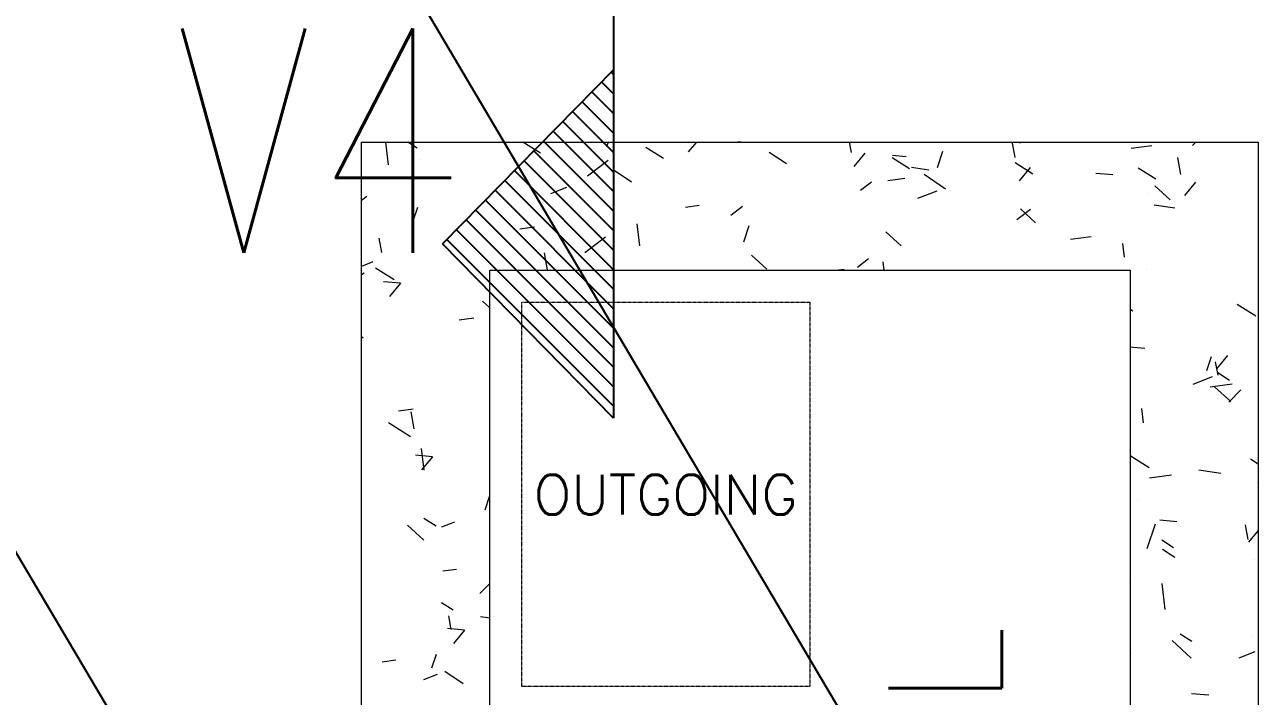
# Model space of a CAD drawing. Header units: inches. Extents: x 6 to 183294, y -48183 to 78918.
# Drawn here: x 113396 to 115322, y -14153 to -13105 of the extents above; entities that cross this region are included whole.
import ezdxf
from ezdxf.enums import TextEntityAlignment as Align

# ---------------------------------------------------------------- set-up
doc = ezdxf.new("R2010")
doc.units = ezdxf.units.IN
doc.header["$MEASUREMENT"] = 0
doc.linetypes.add('HIDDEN', pattern=[0.375, 0.25, -0.125])
doc.layers.add('S-SECTION MARK', color=1, linetype='Continuous')
doc.layers.add('Substation', color=7, linetype='Continuous', lineweight=0)
doc.styles.add('ROMANS', font='simplex.shx', dxfattribs={"width": 0.7})

# ---------------------------------------------------------------- blocks, each defined once
blk = doc.blocks.new('JHJ')
at = {"color": 8}
for p, q in [((81714.4, 30570.3, -391289.2), (79939.8, 33570.3, -391289.2)), ((82855.4, 30570.3, -391289.2), (81080.8, 33570.3, -391289.2))]:
    blk.add_line(p, q, dxfattribs=at)

msp = doc.modelspace()

# ---------------------------------------------------------------- hatches: boundary and pattern name
at = {"layer": 'S-SECTION MARK', "ltscale": 5}
h = msp.add_hatch(dxfattribs=at)
h.set_pattern_fill('ANSI31', color=256, scale=172.406964, angle=270.008735, style=0)
h.set_pattern_definition([(315.008735, (110503.303, 70954.484), (15.2364434, 15.2410896), [])])
h.paths.add_polyline_path([(114047.863, -13447.089), (114314.993, -13718.955), (114314.993, -13175.224)])

# ---------------------------------------------------------------- linework, layer by layer
at = {"layer": 'S-SECTION MARK'}
for p, q in [((114314.993, -12906.097, -201512.329), (114314.993, -13718.955, -201512.329)), ((114314.993, -13175.224, -201512.329), (114047.863, -13447.089, -201512.329)), ((114314.993, -13718.955, -201512.329), (114047.863, -13447.089, -201512.329))]:
    msp.add_line(p, q, dxfattribs=at)
at = {"layer": 'Substation', "color": 8, "lineweight": 0}
for p, q in [((113921.601, -13288.01, -7.519), (115321.601, -13288.01, -7.519)), ((113921.601, -16788.01, -7.519), (113921.601, -13288.01, -7.519)), ((113959.157, -13288.01, -96710.223), (113963.318, -13323.78, -96710.223)), ((114008.521, -13297.478, -96710.223), (113993.659, -13288.01, -96710.223)), ((113993.659, -13288.01, -96710.223), (113993.659, -13288.01, -96710.223)), ((113993.659, -13288.01, -96710.223), (113993.659, -13288.01, -96710.223)), ((113993.659, -13288.01, -96710.223), (113993.659, -13288.01, -96710.223)), ((113993.659, -13288.01, -96710.223), (113993.659, -13288.01, -96710.223)), ((113993.659, -13288.01, -96710.223), (113993.659, -13288.01, -96710.223)), ((113993.659, -13288.01, -96710.223), (113993.659, -13288.01, -96710.223)), ((113993.659, -13288.01, -96710.223), (113993.659, -13288.01, -96710.223)), ((113993.659, -13288.01, -96710.223), (113993.659, -13288.01, -96710.223)), ((113993.659, -13288.01, -96710.223), (113993.659, -13288.01, -96710.223)), ((114088.345, -13288.01, -96710.223), (114088.345, -13288.01, -96710.223)), ((114088.345, -13288.01, -96710.223), (114088.345, -13288.01, -96710.223)), ((114088.345, -13288.01, -96710.223), (114088.345, -13288.01, -96710.223)), ((114088.345, -13288.01, -96710.223), (114088.345, -13288.01, -96710.223)), ((114088.345, -13288.01, -96710.223), (114088.345, -13288.01, -96710.223)), ((114088.345, -13288.01, -96710.223), (114088.345, -13288.01, -96710.223)), ((114088.345, -13288.01, -96710.223), (114088.345, -13288.01, -96710.223)), ((114088.345, -13288.01, -96710.223), (114088.345, -13288.01, -96710.223)), ((114088.345, -13288.01, -96710.223), (114088.345, -13288.01, -96710.223)), ((114088.345, -13288.01, -96710.223), (114088.345, -13288.01, -96710.223)), ((114088.345, -13288.01, -96710.223), (114088.345, -13288.01, -96710.223)), ((114088.345, -13288.01, -96710.223), (114088.345, -13288.01, -96710.223)), ((114173.09, -13288.01, -96710.223), (114173.09, -13288.01, -96710.223)), ((114173.09, -13288.01, -96710.223), (114173.09, -13288.01, -96710.223)), ((114173.09, -13288.01, -96710.223), (114173.09, -13288.01, -96710.223)), ((114173.09, -13288.01, -96710.223), (114173.09, -13288.01, -96710.223)), ((114173.09, -13288.01, -96710.223), (114173.09, -13288.01, -96710.223)), ((114173.09, -13288.01, -96710.223), (114173.09, -13288.01, -96710.223)), ((114173.09, -13288.01, -96710.223), (114173.09, -13288.01, -96710.223)), ((114173.09, -13288.01, -96710.223), (114173.09, -13288.01, -96710.223)), ((114173.09, -13288.01, -96710.223), (114173.09, -13288.01, -96710.223)), ((114200.697, -13305.598, -96710.223), (114173.371, -13288.189, -96710.223)), ((114306.619, -13288.01, -96710.223), (114304.06, -13295.639, -96710.223)), ((114337.62, -13288.01, -96710.223), (114337.62, -13288.01, -96710.223)), ((114337.62, -13288.01, -96710.223), (114337.62, -13288.01, -96710.223)), ((114337.62, -13288.01, -96710.223), (114337.62, -13288.01, -96710.223)), ((114337.62, -13288.01, -96710.223), (114337.62, -13288.01, -96710.223)), ((114337.62, -13288.01, -96710.223), (114337.62, -13288.01, -96710.223)), ((114337.62, -13288.01, -96710.223), (114337.62, -13288.01, -96710.223)), ((114337.62, -13288.01, -96710.223), (114337.62, -13288.01, -96710.223)), ((114337.62, -13288.01, -96710.223), (114337.62, -13288.01, -96710.223)), ((114337.62, -13288.01, -96710.223), (114337.62, -13288.01, -96710.223)), ((114337.62, -13288.01, -96710.223), (114337.62, -13288.01, -96710.223)), ((114337.62, -13288.01, -96710.223), (114337.62, -13288.01, -96710.223)), ((114337.62, -13288.01, -96710.223), (114337.62, -13288.01, -96710.223)), ((114352.521, -13288.01, -96710.223), (114352.521, -13288.01, -96710.223)), ((114352.521, -13288.01, -96710.223), (114352.521, -13288.01, -96710.223)), ((114352.521, -13288.01, -96710.223), (114352.521, -13288.01, -96710.223)), ((114352.521, -13288.01, -96710.223), (114352.521, -13288.01, -96710.223)), ((114352.521, -13288.01, -96710.223), (114352.521, -13288.01, -96710.223)), ((114352.521, -13288.01, -96710.223), (114352.521, -13288.01, -96710.223)), ((114352.521, -13288.01, -96710.223), (114352.521, -13288.01, -96710.223)), ((114352.521, -13288.01, -96710.223), (114352.521, -13288.01, -96710.223)), ((114352.521, -13288.01, -96710.223), (114352.521, -13288.01, -96710.223)), ((114444.692, -13288.01, -96710.223), (114431.684, -13303.513, -96710.223)), ((114513.593, -13288.477, -96710.223), (114508.255, -13288.01, -96710.223)), ((114531.951, -13288.01, -96710.223), (114531.951, -13288.01, -96710.223)), ((114531.951, -13288.01, -96710.223), (114531.951, -13288.01, -96710.223)), ((114531.951, -13288.01, -96710.223), (114531.951, -13288.01, -96710.223)), ((114531.951, -13288.01, -96710.223), (114531.951, -13288.01, -96710.223)), ((114531.951, -13288.01, -96710.223), (114531.951, -13288.01, -96710.223)), ((114531.951, -13288.01, -96710.223), (114531.951, -13288.01, -96710.223)), ((114531.951, -13288.01, -96710.223), (114531.951, -13288.01, -96710.223)), ((114531.951, -13288.01, -96710.223), (114531.951, -13288.01, -96710.223)), ((114531.951, -13288.01, -96710.223), (114531.951, -13288.01, -96710.223)), ((114586.896, -13288.01, -96710.223), (114586.896, -13288.01, -96710.223)), ((114586.896, -13288.01, -96710.223), (114586.896, -13288.01, -96710.223)), ((114586.896, -13288.01, -96710.223), (114586.896, -13288.01, -96710.223)), ((114586.896, -13288.01, -96710.223), (114586.896, -13288.01, -96710.223)), ((114586.896, -13288.01, -96710.223), (114586.896, -13288.01, -96710.223)), ((114586.896, -13288.01, -96710.223), (114586.896, -13288.01, -96710.223)), ((114586.896, -13288.01, -96710.223), (114586.896, -13288.01, -96710.223)), ((114586.896, -13288.01, -96710.223), (114586.896, -13288.01, -96710.223)), ((114586.896, -13288.01, -96710.223), (114586.896, -13288.01, -96710.223)), ((114586.896, -13288.01, -96710.223), (114586.896, -13288.01, -96710.223)), ((114586.896, -13288.01, -96710.223), (114586.896, -13288.01, -96710.223)), ((114586.896, -13288.01, -96710.223), (114586.896, -13288.01, -96710.223)), ((114682.872, -13288.01, -96710.223), (114685.862, -13304.222, -96710.223)), ((114711.382, -13288.01, -96710.223), (114711.382, -13288.01, -96710.223)), ((114711.382, -13288.01, -96710.223), (114711.382, -13288.01, -96710.223)), ((114711.382, -13288.01, -96710.223), (114711.382, -13288.01, -96710.223)), ((114711.382, -13288.01, -96710.223), (114711.382, -13288.01, -96710.223)), ((114711.382, -13288.01, -96710.223), (114711.382, -13288.01, -96710.223)), ((114711.382, -13288.01, -96710.223), (114711.382, -13288.01, -96710.223)), ((114711.382, -13288.01, -96710.223), (114711.382, -13288.01, -96710.223)), ((114711.382, -13288.01, -96710.223), (114711.382, -13288.01, -96710.223)), ((114711.382, -13288.01, -96710.223), (114711.382, -13288.01, -96710.223)), ((114836.171, -13288.01, -96710.223), (114836.171, -13288.01, -96710.223)), ((114836.171, -13288.01, -96710.223), (114836.171, -13288.01, -96710.223)), ((114836.171, -13288.01, -96710.223), (114836.171, -13288.01, -96710.223)), ((114836.171, -13288.01, -96710.223), (114836.171, -13288.01, -96710.223)), ((114836.171, -13288.01, -96710.223), (114836.171, -13288.01, -96710.223)), ((114836.171, -13288.01, -96710.223), (114836.171, -13288.01, -96710.223)), ((114836.171, -13288.01, -96710.223), (114836.171, -13288.01, -96710.223)), ((114836.171, -13288.01, -96710.223), (114836.171, -13288.01, -96710.223)), ((114836.171, -13288.01, -96710.223), (114836.171, -13288.01, -96710.223)), ((114836.171, -13288.01, -96710.223), (114836.171, -13288.01, -96710.223)), ((114836.171, -13288.01, -96710.223), (114836.171, -13288.01, -96710.223)), ((114836.171, -13288.01, -96710.223), (114836.171, -13288.01, -96710.223)), ((114890.812, -13288.01, -96710.223), (114890.812, -13288.01, -96710.223)), ((114890.812, -13288.01, -96710.223), (114890.812, -13288.01, -96710.223)), ((114890.812, -13288.01, -96710.223), (114890.812, -13288.01, -96710.223)), ((114890.812, -13288.01, -96710.223), (114890.812, -13288.01, -96710.223)), ((114890.812, -13288.01, -96710.223), (114890.812, -13288.01, -96710.223)), ((114890.812, -13288.01, -96710.223), (114890.812, -13288.01, -96710.223)), ((114890.812, -13288.01, -96710.223), (114890.812, -13288.01, -96710.223)), ((114890.812, -13288.01, -96710.223), (114890.812, -13288.01, -96710.223)), ((114890.812, -13288.01, -96710.223), (114890.812, -13288.01, -96710.223)), ((114951.133, -13288.01, -96710.223), (114948.798, -13289.802, -96710.223)), ((115070.243, -13288.01, -96710.223), (115070.243, -13288.01, -96710.223)), ((115070.243, -13288.01, -96710.223), (115070.243, -13288.01, -96710.223)), ((115070.243, -13288.01, -96710.223), (115070.243, -13288.01, -96710.223)), ((115070.243, -13288.01, -96710.223), (115070.243, -13288.01, -96710.223)), ((115070.243, -13288.01, -96710.223), (115070.243, -13288.01, -96710.223)), ((115070.243, -13288.01, -96710.223), (115070.243, -13288.01, -96710.223)), ((115070.243, -13288.01, -96710.223), (115070.243, -13288.01, -96710.223)), ((115070.243, -13288.01, -96710.223), (115070.243, -13288.01, -96710.223)), ((115070.243, -13288.01, -96710.223), (115070.243, -13288.01, -96710.223)), ((115085.446, -13288.01, -96710.223), (115085.446, -13288.01, -96710.223)), ((115085.446, -13288.01, -96710.223), (115085.446, -13288.01, -96710.223)), ((115085.446, -13288.01, -96710.223), (115085.446, -13288.01, -96710.223)), ((115085.446, -13288.01, -96710.223), (115085.446, -13288.01, -96710.223)), ((115085.446, -13288.01, -96710.223), (115085.446, -13288.01, -96710.223)), ((115085.446, -13288.01, -96710.223), (115085.446, -13288.01, -96710.223)), ((115085.446, -13288.01, -96710.223), (115085.446, -13288.01, -96710.223)), ((115085.446, -13288.01, -96710.223), (115085.446, -13288.01, -96710.223)), ((115085.446, -13288.01, -96710.223), (115085.446, -13288.01, -96710.223)), ((115085.446, -13288.01, -96710.223), (115085.446, -13288.01, -96710.223)), ((115085.446, -13288.01, -96710.223), (115085.446, -13288.01, -96710.223)), ((115085.446, -13288.01, -96710.223), (115085.446, -13288.01, -96710.223)), ((115102.937, -13288.01, -96710.223), (115102.937, -13288.01, -96710.223)), ((115102.937, -13288.01, -96710.223), (115102.937, -13288.01, -96710.223)), ((115102.937, -13288.01, -96710.223), (115102.937, -13288.01, -96710.223)), ((115224.011, -13288.01, -96710.223), (115218.686, -13293.561, -96710.223)), ((115249.674, -13288.01, -96710.223), (115249.674, -13288.01, -96710.223)), ((115249.674, -13288.01, -96710.223), (115249.674, -13288.01, -96710.223)), ((115249.674, -13288.01, -96710.223), (115249.674, -13288.01, -96710.223)), ((115249.674, -13288.01, -96710.223), (115249.674, -13288.01, -96710.223)), ((115249.674, -13288.01, -96710.223), (115249.674, -13288.01, -96710.223)), ((115249.674, -13288.01, -96710.223), (115249.674, -13288.01, -96710.223)), ((115249.674, -13288.01, -96710.223), (115249.674, -13288.01, -96710.223)), ((115249.674, -13288.01, -96710.223), (115249.674, -13288.01, -96710.223)), ((115249.674, -13288.01, -96710.223), (115249.674, -13288.01, -96710.223)), ((115254.74, -13288.01, -96710.223), (115254.74, -13288.01, -96710.223)), ((115254.74, -13288.01, -96710.223), (115254.74, -13288.01, -96710.223)), ((115321.601, -13288.01, -7.519), (115321.601, -16788.01, -7.519)), ((114392.873, -13313.718, -96710.223), (114365.547, -13296.309, -96710.223)), ((114585.049, -13321.837, -96710.223), (114557.723, -13304.429, -96710.223)), ((114707.253, -13305.42, -96710.223), (114689.898, -13326.103, -96710.223)), ((114828.726, -13302.716, -96710.223), (114820.137, -13328.313, -96710.223)), ((114937.226, -13289.682, -96710.223), (114941.389, -13312.247, -96710.223)), ((115155.187, -13294.115, -96710.223), (115123.064, -13298.344, -96710.223)), ((113921.601, -13327, -96710.223), (113921.601, -13327, -96710.223)), ((113921.601, -13327, -96710.223), (113921.601, -13327, -96710.223)), ((113921.601, -13327, -96710.223), (113921.601, -13327, -96710.223)), ((113921.601, -13327, -96710.223), (113921.601, -13327, -96710.223)), ((113921.601, -13327, -96710.223), (113921.601, -13327, -96710.223)), ((114013.205, -13314.94, -96710.223), (114013.205, -13314.94, -96710.223)), ((114306.59, -13316.655, -96710.223), (114274.459, -13341.31, -96710.223)), ((114777.225, -13329.957, -96710.223), (114749.899, -13312.549, -96710.223)), ((114771.806, -13311.068, -96710.223), (114750.289, -13309.185, -96710.223)), ((114969.401, -13338.077, -96710.223), (114942.075, -13320.668, -96710.223)), ((115195.44, -13312.272, -96710.223), (115200.338, -13338.824, -96710.223)), ((114342.832, -13350.877, -96710.223), (114314.296, -13331.63, -96710.223)), ((114769.713, -13344.864, -96710.223), (114742.944, -13348.388, -96710.223)), ((114807.005, -13331.819, -96710.223), (114780.324, -13327.681, -96710.223)), ((114833.337, -13361.591, -96710.223), (114799.761, -13338.944, -96710.223)), ((114965.467, -13328.011, -96710.223), (114948.111, -13348.694, -96710.223)), ((115094.574, -13339.306, -96710.223), (115067.676, -13336.953, -96710.223)), ((115161.577, -13346.197, -96710.223), (115134.251, -13328.788, -96710.223)), ((113921.601, -13356.414, -96710.223), (113921.601, -13356.414, -96710.223)), ((113921.601, -13356.414, -96710.223), (113921.601, -13356.414, -96710.223)), ((113921.601, -13356.414, -96710.223), (113921.601, -13356.414, -96710.223)), ((113921.601, -13356.414, -96710.223), (113921.601, -13356.414, -96710.223)), ((113921.601, -13356.414, -96710.223), (113921.601, -13356.414, -96710.223)), ((113921.601, -13356.414, -96710.223), (113921.601, -13356.414, -96710.223)), ((113921.601, -13356.414, -96710.223), (113921.601, -13356.414, -96710.223)), ((113921.601, -13356.414, -96710.223), (113921.601, -13356.414, -96710.223)), ((113921.601, -13356.414, -96710.223), (113921.601, -13356.414, -96710.223)), ((113921.601, -13363.636, -96710.223), (113921.601, -13363.636, -96710.223)), ((113921.601, -13363.636, -96710.223), (113921.601, -13363.636, -96710.223)), ((113921.601, -13363.636, -96710.223), (113921.601, -13363.636, -96710.223)), ((113921.601, -13363.636, -96710.223), (113921.601, -13363.636, -96710.223)), ((113921.601, -13363.636, -96710.223), (113921.601, -13363.636, -96710.223)), ((113921.601, -13363.636, -96710.223), (113921.601, -13363.636, -96710.223)), ((113921.601, -13363.636, -96710.223), (113921.601, -13363.636, -96710.223)), ((113921.601, -13363.636, -96710.223), (113921.601, -13363.636, -96710.223)), ((113921.601, -13363.636, -96710.223), (113921.601, -13363.636, -96710.223)), ((113921.601, -13363.636, -96710.223), (113921.601, -13363.636, -96710.223)), ((113921.601, -13363.636, -96710.223), (113921.601, -13363.636, -96710.223)), ((113921.601, -13363.636, -96710.223), (113921.601, -13363.636, -96710.223)), ((114241.743, -13359.176, -96710.223), (114216.536, -13368.852, -96710.223)), ((114717.55, -13350.762, -96710.223), (114700.414, -13363.912, -96710.223)), ((114819.605, -13364.785, -96710.223), (114789.357, -13376.396, -96710.223)), ((115183.915, -13378.24, -96710.223), (115160.028, -13356.351, -96710.223)), ((115223.68, -13350.602, -96710.223), (115206.325, -13371.285, -96710.223)), ((115321.601, -13353.189, -96710.223), (115321.601, -13353.189, -96710.223)), ((115321.601, -13353.189, -96710.223), (115321.601, -13353.189, -96710.223)), ((113929.775, -13372.829, -96710.223), (113921.601, -13379.102, -96710.223)), ((113921.601, -13379.102, -96710.223), (113921.601, -13379.102, -96710.223)), ((113921.601, -13379.102, -96710.223), (113921.601, -13379.102, -96710.223)), ((113921.601, -13379.102, -96710.223), (113921.601, -13379.102, -96710.223)), ((115150.679, -13367.859, -96710.223), (115150.679, -13367.859, -96710.223)), ((114008.879, -13389.996, -96710.223), (114001.58, -13411.75, -96710.223)), ((114448.485, -13387.154, -96710.223), (114427.07, -13389.974, -96710.223)), ((114516.29, -13388.711, -96710.223), (114498.086, -13402.68, -96710.223)), ((114965.841, -13393.207, -96710.223), (114944.421, -13409.644, -96710.223)), ((114973.968, -13414.278, -96710.223), (114950.08, -13392.389, -96710.223)), ((115191.212, -13391.406, -96710.223), (115159.194, -13386.44, -96710.223)), ((114191.502, -13420.987, -96710.223), (114168.752, -13423.982, -96710.223)), ((114351.276, -13415.613, -96710.223), (114355.253, -13449.802, -96710.223)), ((114526.246, -13418.827, -96710.223), (114517.657, -13444.425, -96710.223)), ((113948.429, -13438.162, -96710.223), (113952.592, -13460.728, -96710.223)), ((114302.212, -13436.497, -96710.223), (114270.081, -13461.152, -96710.223)), ((114764.021, -13450.316, -96710.223), (114740.133, -13428.427, -96710.223)), ((115060.482, -13436.103, -96710.223), (115028.359, -13440.332, -96710.223)), ((113921.601, -13456.52, -96710.223), (113921.601, -13456.52, -96710.223)), ((113921.601, -13456.52, -96710.223), (113921.601, -13456.52, -96710.223)), ((113921.601, -13456.52, -96710.223), (113921.601, -13456.52, -96710.223)), ((113921.601, -13456.52, -96710.223), (113921.601, -13456.52, -96710.223)), ((113921.601, -13456.52, -96710.223), (113921.601, -13456.52, -96710.223)), ((113921.601, -13456.52, -96710.223), (113921.601, -13456.52, -96710.223)), ((114206.643, -13460.753, -96710.223), (114211.541, -13487.305, -96710.223)), ((115109.401, -13446.347, -96710.223), (115111.897, -13467.802, -96710.223)), ((113921.601, -13470.724, -96710.223), (113921.601, -13470.724, -96710.223)), ((113921.601, -13470.724, -96710.223), (113921.601, -13470.724, -96710.223)), ((113921.601, -13470.724, -96710.223), (113921.601, -13470.724, -96710.223)), ((113921.601, -13470.724, -96710.223), (113921.601, -13470.724, -96710.223)), ((113921.601, -13470.724, -96710.223), (113921.601, -13470.724, -96710.223)), ((113921.601, -13470.724, -96710.223), (113921.601, -13470.724, -96710.223)), ((113921.601, -13470.724, -96710.223), (113921.601, -13470.724, -96710.223)), ((113921.601, -13470.724, -96710.223), (113921.601, -13470.724, -96710.223)), ((113921.601, -13470.724, -96710.223), (113921.601, -13470.724, -96710.223)), ((113939.263, -13475.287, -96710.223), (113921.601, -13482.067, -96710.223)), ((114554.074, -13486.354, -96710.223), (114530.186, -13464.465, -96710.223)), ((114713.172, -13470.604, -96710.223), (114696.036, -13483.753, -96710.223)), ((114735.483, -13475.2, -96710.223), (114736.973, -13488.01, -96710.223)), ((115321.601, -13469.672, -96710.223), (115321.601, -13469.672, -96710.223)), ((115321.601, -13469.672, -96710.223), (115321.601, -13469.672, -96710.223)), ((113925.397, -13492.671, -96710.223), (113921.601, -13495.584, -96710.223)), ((113921.601, -13495.584, -96710.223), (113921.601, -13495.584, -96710.223)), ((113921.601, -13495.584, -96710.223), (113921.601, -13495.584, -96710.223)), ((113921.601, -13495.584, -96710.223), (113921.601, -13495.584, -96710.223)), ((113972.52, -13503.163, -96710.223), (113943.491, -13484.669, -96710.223)), ((114235.078, -13488.01, -96710.223), (114235.078, -13488.01, -96710.223)), ((114235.078, -13488.01, -96710.223), (114235.078, -13488.01, -96710.223)), ((114235.078, -13488.01, -96710.223), (114235.078, -13488.01, -96710.223)), ((114386.882, -13488.01, -96710.223), (114386.882, -13488.01, -96710.223)), ((114386.882, -13488.01, -96710.223), (114386.882, -13488.01, -96710.223)), ((114386.882, -13488.01, -96710.223), (114386.882, -13488.01, -96710.223)), ((114538.685, -13488.01, -96710.223), (114538.685, -13488.01, -96710.223)), ((114538.685, -13488.01, -96710.223), (114538.685, -13488.01, -96710.223)), ((114538.685, -13488.01, -96710.223), (114538.685, -13488.01, -96710.223)), ((114675.008, -13486.852, -96710.223), (114666.209, -13488.01, -96710.223)), ((114666.209, -13488.01, -96710.223), (114666.209, -13488.01, -96710.223)), ((114666.209, -13488.01, -96710.223), (114666.209, -13488.01, -96710.223)), ((114666.209, -13488.01, -96710.223), (114666.209, -13488.01, -96710.223)), ((114666.209, -13488.01, -96710.223), (114666.209, -13488.01, -96710.223)), ((114666.209, -13488.01, -96710.223), (114666.209, -13488.01, -96710.223)), ((114666.209, -13488.01, -96710.223), (114666.209, -13488.01, -96710.223)), ((114690.488, -13488.01, -96710.223), (114690.488, -13488.01, -96710.223)), ((114690.488, -13488.01, -96710.223), (114690.488, -13488.01, -96710.223)), ((114690.488, -13488.01, -96710.223), (114690.488, -13488.01, -96710.223)), ((114842.292, -13488.01, -96710.223), (114842.292, -13488.01, -96710.223)), ((114842.292, -13488.01, -96710.223), (114842.292, -13488.01, -96710.223)), ((114842.292, -13488.01, -96710.223), (114842.292, -13488.01, -96710.223)), ((115146.301, -13487.701, -96710.223), (115146.301, -13487.701, -96710.223)), ((113982.563, -13508.437, -96710.223), (113955.665, -13506.084, -96710.223)), ((113982.563, -13508.437, -96710.223), (113965.207, -13529.12, -96710.223)), ((114121.601, -13546.903, -96710.223), (114110.292, -13536.54, -96710.223)), ((115125.577, -13551.881, -96710.223), (115121.601, -13549.349, -96710.223)), ((115121.601, -13549.349, -96710.223), (115121.601, -13549.349, -96710.223)), ((115121.601, -13549.349, -96710.223), (115121.601, -13549.349, -96710.223)), ((115121.601, -13549.349, -96710.223), (115121.601, -13549.349, -96710.223)), ((115121.601, -13549.349, -96710.223), (115121.601, -13549.349, -96710.223)), ((115121.601, -13549.349, -96710.223), (115121.601, -13549.349, -96710.223)), ((115121.601, -13549.349, -96710.223), (115121.601, -13549.349, -96710.223)), ((115121.601, -13549.349, -96710.223), (115121.601, -13549.349, -96710.223)), ((115121.601, -13549.349, -96710.223), (115121.601, -13549.349, -96710.223)), ((115121.601, -13549.349, -96710.223), (115121.601, -13549.349, -96710.223)), ((115121.601, -13549.559, -96710.223), (115121.601, -13549.559, -96710.223)), ((115121.601, -13549.559, -96710.223), (115121.601, -13549.559, -96710.223)), ((115121.601, -13549.559, -96710.223), (115121.601, -13549.559, -96710.223)), ((115121.601, -13549.559, -96710.223), (115121.601, -13549.559, -96710.223)), ((115121.601, -13549.559, -96710.223), (115121.601, -13549.559, -96710.223)), ((115121.601, -13549.559, -96710.223), (115121.601, -13549.559, -96710.223)), ((115121.601, -13549.559, -96710.223), (115121.601, -13549.559, -96710.223)), ((115121.601, -13549.559, -96710.223), (115121.601, -13549.559, -96710.223)), ((115121.601, -13549.559, -96710.223), (115121.601, -13549.559, -96710.223)), ((115121.601, -13549.559, -96710.223), (115121.601, -13549.559, -96710.223)), ((115121.601, -13549.559, -96710.223), (115121.601, -13549.559, -96710.223)), ((115121.601, -13549.559, -96710.223), (115121.601, -13549.559, -96710.223)), ((115121.601, -13557.577, -96710.223), (115121.601, -13557.577, -96710.223)), ((115121.601, -13557.577, -96710.223), (115121.601, -13557.577, -96710.223)), ((115121.601, -13557.577, -96710.223), (115121.601, -13557.577, -96710.223)), ((115121.601, -13557.577, -96710.223), (115121.601, -13557.577, -96710.223)), ((115121.601, -13557.577, -96710.223), (115121.601, -13557.577, -96710.223)), ((115121.601, -13557.577, -96710.223), (115121.601, -13557.577, -96710.223)), ((115317.753, -13560.001, -96710.223), (115288.723, -13541.508, -96710.223)), ((114096.797, -13562.975, -96710.223), (114074.047, -13565.97, -96710.223)), ((113921.601, -13585.034, -96710.223), (113921.601, -13585.034, -96710.223)), ((113921.601, -13585.034, -96710.223), (113921.601, -13585.034, -96710.223)), ((113921.601, -13585.034, -96710.223), (113921.601, -13585.034, -96710.223)), ((113921.601, -13585.034, -96710.223), (113921.601, -13585.034, -96710.223)), ((113921.601, -13585.034, -96710.223), (113921.601, -13585.034, -96710.223)), ((113921.601, -13585.034, -96710.223), (113921.601, -13585.034, -96710.223)), ((113921.601, -13585.034, -96710.223), (113921.601, -13585.034, -96710.223)), ((113921.601, -13585.034, -96710.223), (113921.601, -13585.034, -96710.223)), ((113921.601, -13585.034, -96710.223), (113921.601, -13585.034, -96710.223)), ((113921.601, -13586.04, -96710.223), (113921.601, -13586.04, -96710.223)), ((113921.601, -13586.04, -96710.223), (113921.601, -13586.04, -96710.223)), ((113921.601, -13586.04, -96710.223), (113921.601, -13586.04, -96710.223)), ((113921.601, -13586.04, -96710.223), (113921.601, -13586.04, -96710.223)), ((113921.601, -13586.04, -96710.223), (113921.601, -13586.04, -96710.223)), ((113921.601, -13586.04, -96710.223), (113921.601, -13586.04, -96710.223)), ((113924.233, -13594.467, -96710.223), (113921.601, -13592.055, -96710.223)), ((113921.601, -13592.055, -96710.223), (113921.601, -13592.055, -96710.223)), ((113921.601, -13592.055, -96710.223), (113921.601, -13592.055, -96710.223)), ((113921.601, -13592.055, -96710.223), (113921.601, -13592.055, -96710.223)), ((113921.601, -13592.055, -96710.223), (113921.601, -13592.055, -96710.223)), ((113921.601, -13592.055, -96710.223), (113921.601, -13592.055, -96710.223)), ((113921.601, -13592.055, -96710.223), (113921.601, -13592.055, -96710.223)), ((113921.601, -13592.055, -96710.223), (113921.601, -13592.055, -96710.223)), ((113921.601, -13592.055, -96710.223), (113921.601, -13592.055, -96710.223)), ((113921.601, -13592.055, -96710.223), (113921.601, -13592.055, -96710.223)), ((113921.601, -13592.055, -96710.223), (113921.601, -13592.055, -96710.223)), ((113921.601, -13592.055, -96710.223), (113921.601, -13592.055, -96710.223)), ((113921.601, -13592.055, -96710.223), (113921.601, -13592.055, -96710.223)), ((115321.601, -13586.154, -96710.223), (115321.601, -13586.154, -96710.223)), ((115321.601, -13586.154, -96710.223), (115321.601, -13586.154, -96710.223)), ((113921.601, -13612.067, -96710.223), (113921.601, -13612.067, -96710.223)), ((113921.601, -13612.067, -96710.223), (113921.601, -13612.067, -96710.223)), ((113921.601, -13612.067, -96710.223), (113921.601, -13612.067, -96710.223)), ((115144.524, -13610.096, -96710.223), (115121.601, -13608.09, -96710.223)), ((115141.923, -13607.543, -96710.223), (115141.923, -13607.543, -96710.223)), ((115248.165, -13623.399, -96710.223), (115240.866, -13645.153, -96710.223)), ((115254.214, -13630.897, -96710.223), (115258.133, -13652.139, -96710.223)), ((115273.631, -13621.391, -96710.223), (115256.276, -13642.074, -96710.223)), ((115249.379, -13654.671, -96710.223), (115219.131, -13666.282, -96710.223)), ((115276.506, -13660.512, -96710.223), (115258.599, -13648.433, -96710.223)), ((115121.601, -13663.659, -96710.223), (115121.601, -13663.659, -96710.223)), ((115121.601, -13663.659, -96710.223), (115121.601, -13663.659, -96710.223)), ((115121.601, -13663.659, -96710.223), (115121.601, -13663.659, -96710.223)), ((115121.601, -13663.659, -96710.223), (115121.601, -13663.659, -96710.223)), ((115121.601, -13663.659, -96710.223), (115121.601, -13663.659, -96710.223)), ((115121.601, -13663.659, -96710.223), (115121.601, -13663.659, -96710.223)), ((115121.601, -13663.659, -96710.223), (115121.601, -13663.659, -96710.223)), ((115121.601, -13663.659, -96710.223), (115121.601, -13663.659, -96710.223)), ((115121.601, -13663.659, -96710.223), (115121.601, -13663.659, -96710.223)), ((115280.575, -13666.168, -96710.223), (115246.449, -13670.66, -96710.223)), ((115278.491, -13693.322, -96710.223), (115253.114, -13670.068, -96710.223)), ((115121.601, -13687.097, -96710.223), (115121.601, -13687.097, -96710.223)), ((115121.601, -13687.097, -96710.223), (115121.601, -13687.097, -96710.223)), ((115121.601, -13687.097, -96710.223), (115121.601, -13687.097, -96710.223)), ((115121.601, -13687.097, -96710.223), (115121.601, -13687.097, -96710.223)), ((115121.601, -13687.097, -96710.223), (115121.601, -13687.097, -96710.223)), ((115121.601, -13687.097, -96710.223), (115121.601, -13687.097, -96710.223)), ((115294.454, -13674.607, -96710.223), (115275.761, -13694.089, -96710.223)), ((113921.601, -13699.344, -96710.223), (113921.601, -13699.344, -96710.223)), ((113921.601, -13699.344, -96710.223), (113921.601, -13699.344, -96710.223)), ((113921.601, -13699.344, -96710.223), (113921.601, -13699.344, -96710.223)), ((113921.601, -13699.344, -96710.223), (113921.601, -13699.344, -96710.223)), ((113921.601, -13699.344, -96710.223), (113921.601, -13699.344, -96710.223)), ((113921.601, -13699.344, -96710.223), (113921.601, -13699.344, -96710.223)), ((113921.601, -13699.344, -96710.223), (113921.601, -13699.344, -96710.223)), ((113921.601, -13699.344, -96710.223), (113921.601, -13699.344, -96710.223)), ((113921.601, -13699.344, -96710.223), (113921.601, -13699.344, -96710.223)), ((114002.092, -13704.963, -96710.223), (113979.342, -13707.958, -96710.223)), ((113998.38, -13708.951, -96710.223), (114003.278, -13735.503, -96710.223)), ((115139.353, -13703.811, -96710.223), (115142.004, -13726.603, -96710.223)), ((115321.601, -13702.637, -96710.223), (115321.601, -13702.637, -96710.223)), ((115321.601, -13702.637, -96710.223), (115321.601, -13702.637, -96710.223)), ((113921.601, -13715.56, -96710.223), (113921.601, -13715.56, -96710.223)), ((113921.601, -13715.56, -96710.223), (113921.601, -13715.56, -96710.223)), ((113921.601, -13715.56, -96710.223), (113921.601, -13715.56, -96710.223)), ((113921.601, -13715.56, -96710.223), (113921.601, -13715.56, -96710.223)), ((113921.601, -13715.56, -96710.223), (113921.601, -13715.56, -96710.223)), ((113921.601, -13715.56, -96710.223), (113921.601, -13715.56, -96710.223)), ((113921.601, -13728.55, -96710.223), (113921.601, -13728.55, -96710.223)), ((113921.601, -13728.55, -96710.223), (113921.601, -13728.55, -96710.223)), ((113921.601, -13728.55, -96710.223), (113921.601, -13728.55, -96710.223)), ((113998.056, -13748.051, -96710.223), (113963.899, -13726.29, -96710.223)), ((115137.546, -13727.385, -96710.223), (115137.546, -13727.385, -96710.223)), ((114014.798, -13766.296, -96710.223), (114018.775, -13800.485, -96710.223)), ((114032.513, -13779.226, -96710.223), (114005.616, -13776.873, -96710.223)), ((114032.513, -13779.226, -96710.223), (114015.158, -13799.909, -96710.223)), ((115151.113, -13796.77, -96710.223), (115121.601, -13777.968, -96710.223)), ((115121.601, -13777.968, -96710.223), (115121.601, -13777.968, -96710.223)), ((115121.601, -13777.968, -96710.223), (115121.601, -13777.968, -96710.223)), ((115121.601, -13777.968, -96710.223), (115121.601, -13777.968, -96710.223)), ((115121.601, -13777.968, -96710.223), (115121.601, -13777.968, -96710.223)), ((115121.601, -13777.968, -96710.223), (115121.601, -13777.968, -96710.223)), ((115121.601, -13777.968, -96710.223), (115121.601, -13777.968, -96710.223)), ((115121.601, -13777.968, -96710.223), (115121.601, -13777.968, -96710.223)), ((115121.601, -13777.968, -96710.223), (115121.601, -13777.968, -96710.223)), ((115121.601, -13777.968, -96710.223), (115121.601, -13777.968, -96710.223)), ((115121.601, -13777.977, -96710.223), (115121.601, -13777.977, -96710.223)), ((115121.601, -13777.977, -96710.223), (115121.601, -13777.977, -96710.223)), ((115121.601, -13777.977, -96710.223), (115121.601, -13777.977, -96710.223)), ((115121.601, -13777.977, -96710.223), (115121.601, -13777.977, -96710.223)), ((115121.601, -13777.977, -96710.223), (115121.601, -13777.977, -96710.223)), ((115121.601, -13777.977, -96710.223), (115121.601, -13777.977, -96710.223)), ((115121.601, -13777.977, -96710.223), (115121.601, -13777.977, -96710.223)), ((115121.601, -13777.977, -96710.223), (115121.601, -13777.977, -96710.223)), ((115121.601, -13777.977, -96710.223), (115121.601, -13777.977, -96710.223)), ((115121.601, -13777.977, -96710.223), (115121.601, -13777.977, -96710.223)), ((115121.601, -13777.977, -96710.223), (115121.601, -13777.977, -96710.223)), ((115121.601, -13777.977, -96710.223), (115121.601, -13777.977, -96710.223)), ((115321.601, -13791.073, -96710.223), (115309.132, -13783.129, -96710.223)), ((115185.87, -13808.156, -96710.223), (115151.744, -13812.649, -96710.223)), ((115262.89, -13805.39, -96710.223), (115228.877, -13800.115, -96710.223)), ((113921.601, -13813.654, -96710.223), (113921.601, -13813.654, -96710.223)), ((113921.601, -13813.654, -96710.223), (113921.601, -13813.654, -96710.223)), ((113921.601, -13813.654, -96710.223), (113921.601, -13813.654, -96710.223)), ((113921.601, -13813.654, -96710.223), (113921.601, -13813.654, -96710.223)), ((113921.601, -13813.654, -96710.223), (113921.601, -13813.654, -96710.223)), ((113921.601, -13813.654, -96710.223), (113921.601, -13813.654, -96710.223)), ((113921.601, -13813.654, -96710.223), (113921.601, -13813.654, -96710.223)), ((113921.601, -13813.654, -96710.223), (113921.601, -13813.654, -96710.223)), ((113921.601, -13813.654, -96710.223), (113921.601, -13813.654, -96710.223)), ((113921.601, -13820.474, -96710.223), (113921.601, -13820.474, -96710.223)), ((113921.601, -13820.474, -96710.223), (113921.601, -13820.474, -96710.223)), ((113921.601, -13820.474, -96710.223), (113921.601, -13820.474, -96710.223)), ((113921.601, -13820.474, -96710.223), (113921.601, -13820.474, -96710.223)), ((113921.601, -13820.474, -96710.223), (113921.601, -13820.474, -96710.223)), ((113921.601, -13820.474, -96710.223), (113921.601, -13820.474, -96710.223)), ((113921.601, -13820.474, -96710.223), (113921.601, -13820.474, -96710.223)), ((113921.601, -13820.474, -96710.223), (113921.601, -13820.474, -96710.223)), ((113921.601, -13820.474, -96710.223), (113921.601, -13820.474, -96710.223)), ((113921.601, -13820.474, -96710.223), (113921.601, -13820.474, -96710.223)), ((113921.601, -13820.474, -96710.223), (113921.601, -13820.474, -96710.223)), ((113921.601, -13820.474, -96710.223), (113921.601, -13820.474, -96710.223)), ((115121.601, -13816.617, -96710.223), (115121.601, -13816.617, -96710.223)), ((115121.601, -13816.617, -96710.223), (115121.601, -13816.617, -96710.223)), ((115121.601, -13816.617, -96710.223), (115121.601, -13816.617, -96710.223)), ((115121.601, -13816.617, -96710.223), (115121.601, -13816.617, -96710.223)), ((115121.601, -13816.617, -96710.223), (115121.601, -13816.617, -96710.223)), ((115121.601, -13816.617, -96710.223), (115121.601, -13816.617, -96710.223)), ((115320.148, -13820.235, -96710.223), (115320.148, -13820.235, -96710.223)), ((115321.601, -13819.12, -96710.223), (115321.601, -13819.12, -96710.223)), ((113921.601, -13845.033, -96710.223), (113921.601, -13845.033, -96710.223)), ((113921.601, -13845.033, -96710.223), (113921.601, -13845.033, -96710.223)), ((113921.601, -13845.033, -96710.223), (113921.601, -13845.033, -96710.223)), ((113921.601, -13845.08, -96710.223), (113921.601, -13845.08, -96710.223)), ((113921.601, -13845.08, -96710.223), (113921.601, -13845.08, -96710.223)), ((113921.601, -13845.08, -96710.223), (113921.601, -13845.08, -96710.223)), ((113921.601, -13845.08, -96710.223), (113921.601, -13845.08, -96710.223)), ((113921.601, -13845.08, -96710.223), (113921.601, -13845.08, -96710.223)), ((113921.601, -13845.08, -96710.223), (113921.601, -13845.08, -96710.223)), ((114120.699, -13842.108, -96710.223), (114113.827, -13862.586, -96710.223)), ((115133.168, -13847.227, -96710.223), (115133.168, -13847.227, -96710.223)), ((114038.115, -13887.881, -96710.223), (114018.762, -13875.552, -96710.223)), ((114066.556, -13881.284, -96710.223), (114046.39, -13889.024, -96710.223)), ((115160.572, -13884.453, -96710.223), (115147.688, -13922.849, -96710.223)), ((115194.474, -13880.885, -96710.223), (115167.577, -13878.532, -96710.223)), ((115301.234, -13885.797, -96710.223), (115305.396, -13908.362, -96710.223)), ((114018.809, -13909.548, -96710.223), (113993.432, -13886.295, -96710.223)), ((115121.601, -13892.278, -96710.223), (115121.601, -13892.278, -96710.223)), ((115121.601, -13892.278, -96710.223), (115121.601, -13892.278, -96710.223)), ((115121.601, -13892.278, -96710.223), (115121.601, -13892.278, -96710.223)), ((115121.601, -13892.278, -96710.223), (115121.601, -13892.278, -96710.223)), ((115121.601, -13892.278, -96710.223), (115121.601, -13892.278, -96710.223)), ((115121.601, -13892.278, -96710.223), (115121.601, -13892.278, -96710.223)), ((115121.601, -13892.278, -96710.223), (115121.601, -13892.278, -96710.223)), ((115121.601, -13892.278, -96710.223), (115121.601, -13892.278, -96710.223)), ((115121.601, -13892.278, -96710.223), (115121.601, -13892.278, -96710.223)), ((115321.601, -13894.54, -96710.223), (115306.226, -13912.863, -96710.223)), ((115188.912, -13921.566, -96710.223), (115171.005, -13909.487, -96710.223)), ((115191.171, -13936.599, -96710.223), (115171.818, -13924.27, -96710.223)), ((113921.601, -13927.963, -96710.223), (113921.601, -13927.963, -96710.223)), ((113921.601, -13927.963, -96710.223), (113921.601, -13927.963, -96710.223)), ((113921.601, -13927.963, -96710.223), (113921.601, -13927.963, -96710.223)), ((113921.601, -13927.963, -96710.223), (113921.601, -13927.963, -96710.223)), ((113921.601, -13927.963, -96710.223), (113921.601, -13927.963, -96710.223)), ((113921.601, -13927.963, -96710.223), (113921.601, -13927.963, -96710.223)), ((113921.601, -13927.963, -96710.223), (113921.601, -13927.963, -96710.223)), ((113921.601, -13927.963, -96710.223), (113921.601, -13927.963, -96710.223)), ((113921.601, -13927.963, -96710.223), (113921.601, -13927.963, -96710.223)), ((115315.77, -13940.077, -96710.223), (115315.77, -13940.077, -96710.223)), ((115321.601, -13935.603, -96710.223), (115321.601, -13935.603, -96710.223)), ((113921.601, -13961.515, -96710.223), (113921.601, -13961.515, -96710.223)), ((113921.601, -13961.515, -96710.223), (113921.601, -13961.515, -96710.223)), ((113921.601, -13961.515, -96710.223), (113921.601, -13961.515, -96710.223)), ((114069.665, -13955.107, -96710.223), (114048.249, -13957.926, -96710.223)), ((115121.601, -13946.137, -96710.223), (115121.601, -13946.137, -96710.223)), ((115121.601, -13946.137, -96710.223), (115121.601, -13946.137, -96710.223)), ((115121.601, -13946.137, -96710.223), (115121.601, -13946.137, -96710.223)), ((115121.601, -13946.137, -96710.223), (115121.601, -13946.137, -96710.223)), ((115121.601, -13946.137, -96710.223), (115121.601, -13946.137, -96710.223)), ((115121.601, -13946.137, -96710.223), (115121.601, -13946.137, -96710.223)), ((113921.601, -13974.6, -96710.223), (113921.601, -13974.6, -96710.223)), ((113921.601, -13974.6, -96710.223), (113921.601, -13974.6, -96710.223)), ((113921.601, -13974.6, -96710.223), (113921.601, -13974.6, -96710.223)), ((113921.601, -13974.6, -96710.223), (113921.601, -13974.6, -96710.223)), ((113921.601, -13974.6, -96710.223), (113921.601, -13974.6, -96710.223)), ((113921.601, -13974.6, -96710.223), (113921.601, -13974.6, -96710.223)), ((114121.601, -13976.946, -96710.223), (114106.38, -13992.81, -96710.223)), ((115128.791, -13967.068, -96710.223), (115128.791, -13967.068, -96710.223)), ((115171.172, -13977.324, -96710.223), (115175.852, -14017.552, -96710.223)), ((114064.546, -14019.029, -96710.223), (114046.328, -14007.423, -96710.223)), ((115121.601, -14006.396, -96710.223), (115121.601, -14006.396, -96710.223)), ((115121.601, -14006.396, -96710.223), (115121.601, -14006.396, -96710.223)), ((115121.601, -14006.396, -96710.223), (115121.601, -14006.396, -96710.223)), ((115121.601, -14006.396, -96710.223), (115121.601, -14006.396, -96710.223)), ((115121.601, -14006.396, -96710.223), (115121.601, -14006.396, -96710.223)), ((115121.601, -14006.396, -96710.223), (115121.601, -14006.396, -96710.223)), ((115121.601, -14006.396, -96710.223), (115121.601, -14006.396, -96710.223)), ((115121.601, -14006.396, -96710.223), (115121.601, -14006.396, -96710.223)), ((115121.601, -14006.396, -96710.223), (115121.601, -14006.396, -96710.223)), ((115121.601, -14006.396, -96710.223), (115121.601, -14006.396, -96710.223)), ((115121.601, -14006.396, -96710.223), (115121.601, -14006.396, -96710.223)), ((115121.601, -14006.396, -96710.223), (115121.601, -14006.396, -96710.223)), ((115121.601, -14006.588, -96710.223), (115121.601, -14006.588, -96710.223)), ((115121.601, -14006.588, -96710.223), (115121.601, -14006.588, -96710.223)), ((115121.601, -14006.588, -96710.223), (115121.601, -14006.588, -96710.223)), ((115121.601, -14006.588, -96710.223), (115121.601, -14006.588, -96710.223)), ((115121.601, -14006.588, -96710.223), (115121.601, -14006.588, -96710.223)), ((115121.601, -14006.588, -96710.223), (115121.601, -14006.588, -96710.223)), ((115121.601, -14006.588, -96710.223), (115121.601, -14006.588, -96710.223)), ((115121.601, -14006.588, -96710.223), (115121.601, -14006.588, -96710.223)), ((115121.601, -14006.588, -96710.223), (115121.601, -14006.588, -96710.223)), ((114057.154, -14027.576, -96710.223), (114061.073, -14048.817, -96710.223)), ((114121.601, -14031.254, -96710.223), (114107.367, -14029.046, -96710.223)), ((113921.601, -14042.273, -96710.223), (113921.601, -14042.273, -96710.223)), ((113921.601, -14042.273, -96710.223), (113921.601, -14042.273, -96710.223)), ((113921.601, -14042.273, -96710.223), (113921.601, -14042.273, -96710.223)), ((113921.601, -14042.273, -96710.223), (113921.601, -14042.273, -96710.223)), ((113921.601, -14042.273, -96710.223), (113921.601, -14042.273, -96710.223)), ((113921.601, -14042.273, -96710.223), (113921.601, -14042.273, -96710.223)), ((113921.601, -14042.273, -96710.223), (113921.601, -14042.273, -96710.223)), ((113921.601, -14042.273, -96710.223), (113921.601, -14042.273, -96710.223)), ((113921.601, -14042.273, -96710.223), (113921.601, -14042.273, -96710.223)), ((113921.601, -14048.893, -96710.223), (113921.601, -14048.893, -96710.223)), ((113921.601, -14048.893, -96710.223), (113921.601, -14048.893, -96710.223)), ((113921.601, -14048.893, -96710.223), (113921.601, -14048.893, -96710.223)), ((113921.601, -14048.893, -96710.223), (113921.601, -14048.893, -96710.223)), ((113921.601, -14048.893, -96710.223), (113921.601, -14048.893, -96710.223)), ((113921.601, -14048.893, -96710.223), (113921.601, -14048.893, -96710.223)), ((113921.601, -14048.893, -96710.223), (113921.601, -14048.893, -96710.223)), ((113921.601, -14048.893, -96710.223), (113921.601, -14048.893, -96710.223)), ((113921.601, -14048.893, -96710.223), (113921.601, -14048.893, -96710.223)), ((113921.601, -14048.893, -96710.223), (113921.601, -14048.893, -96710.223)), ((113921.601, -14048.893, -96710.223), (113921.601, -14048.893, -96710.223)), ((113921.601, -14048.893, -96710.223), (113921.601, -14048.893, -96710.223)), ((114082.463, -14050.015, -96710.223), (114055.566, -14047.662, -96710.223)), ((114082.463, -14050.015, -96710.223), (114065.108, -14070.699, -96710.223)), ((115217.602, -14067.748, -96710.223), (115199.385, -14056.142, -96710.223)), ((115321.601, -14052.085, -96710.223), (115321.601, -14052.085, -96710.223)), ((113921.601, -14077.998, -96710.223), (113921.601, -14077.998, -96710.223)), ((113921.601, -14077.998, -96710.223), (113921.601, -14077.998, -96710.223)), ((113921.601, -14077.998, -96710.223), (113921.601, -14077.998, -96710.223)), ((115121.601, -14075.657, -96710.223), (115121.601, -14075.657, -96710.223)), ((115121.601, -14075.657, -96710.223), (115121.601, -14075.657, -96710.223)), ((115121.601, -14075.657, -96710.223), (115121.601, -14075.657, -96710.223)), ((115121.601, -14075.657, -96710.223), (115121.601, -14075.657, -96710.223)), ((115121.601, -14075.657, -96710.223), (115121.601, -14075.657, -96710.223)), ((115121.601, -14075.657, -96710.223), (115121.601, -14075.657, -96710.223)), ((115216.914, -14093.734, -96710.223), (115187.054, -14066.373, -96710.223)), ((115311.393, -14059.919, -96710.223), (115311.393, -14059.919, -96710.223)), ((113974.96, -14097.095, -96710.223), (113953.544, -14099.915, -96710.223)), ((114038.245, -14087.844, -96710.223), (114030.945, -14109.598, -96710.223)), ((115124.413, -14086.91, -96710.223), (115124.413, -14086.91, -96710.223)), ((115316.176, -14083.89, -96710.223), (115290.969, -14093.566, -96710.223)), ((113921.601, -14104.12, -96710.223), (113921.601, -14104.12, -96710.223)), ((113921.601, -14104.12, -96710.223), (113921.601, -14104.12, -96710.223)), ((113921.601, -14104.12, -96710.223), (113921.601, -14104.12, -96710.223)), ((113921.601, -14104.12, -96710.223), (113921.601, -14104.12, -96710.223)), ((113921.601, -14104.12, -96710.223), (113921.601, -14104.12, -96710.223)), ((113921.601, -14104.12, -96710.223), (113921.601, -14104.12, -96710.223)), ((114080.051, -14134.039, -96710.223), (114051.516, -14114.792, -96710.223)), ((114039.458, -14119.115, -96710.223), (114018.036, -14127.339, -96710.223)), ((115121.601, -14120.898, -96710.223), (115121.601, -14120.898, -96710.223)), ((115121.601, -14120.898, -96710.223), (115121.601, -14120.898, -96710.223)), ((115121.601, -14120.898, -96710.223), (115121.601, -14120.898, -96710.223)), ((115121.601, -14120.898, -96710.223), (115121.601, -14120.898, -96710.223)), ((115121.601, -14120.898, -96710.223), (115121.601, -14120.898, -96710.223)), ((115121.601, -14120.898, -96710.223), (115121.601, -14120.898, -96710.223)), ((115121.601, -14120.898, -96710.223), (115121.601, -14120.898, -96710.223)), ((115121.601, -14120.898, -96710.223), (115121.601, -14120.898, -96710.223)), ((115121.601, -14120.898, -96710.223), (115121.601, -14120.898, -96710.223)), ((115244.425, -14151.674, -96710.223), (115217.528, -14149.321, -96710.223))]:
    msp.add_line(p, q, dxfattribs=at)
at = {"layer": 'Substation', "color": 6, "linetype": 'Continuous', "lineweight": 0, "ltscale": 50}
for p, q in [((114121.601, -16588.01, -7.519), (114121.601, -13488.01, -7.519)), ((114121.601, -13488.01, -7.519), (115121.601, -13488.01, -7.519)), ((115121.601, -13488.01, -7.519), (115121.601, -16588.01, -7.519))]:
    msp.add_line(p, q, dxfattribs=at)
at = {"layer": 'Substation', "color": 6, "linetype": 'HIDDEN', "lineweight": 0, "ltscale": 0.5}
for p, q in [((114171.601, -13538.01, -7.519), (114621.601, -13538.01, -7.519)), ((114171.601, -14138.01, -7.519), (114171.601, -13538.01, -7.519)), ((114621.601, -13538.01, -7.519), (114621.601, -14138.01, -7.519)), ((114621.601, -14138.01, -7.519), (114171.601, -14138.01, -7.519))]:
    msp.add_line(p, q, dxfattribs=at)

# ---------------------------------------------------------------- block references
msp.add_blockref('JHJ', (32306.871, -45579.647, -201512.329))

# ---------------------------------------------------------------- texts
at = {"layer": 'S-SECTION MARK', "style": 'ROMANS', "width": 0.8}
msp.add_text('V4', height=349.9991, dxfattribs=at).set_placement((113857.571, -13285.754, -201512.329), align=Align.MIDDLE)
at = {"layer": 'Substation', "color": 8, "lineweight": 0, "style": 'ROMANS'}
msp.add_text('OUTGOING', height=62.4334, dxfattribs=at).set_placement((114396.107, -13838.526, -96710.223), align=Align.MIDDLE_CENTER)
at = {"layer": 'Substation', "lineweight": 0, "style": 'ROMANS'}
msp.add_text('ATS PANEL', height=176.8597, rotation=90, dxfattribs=at).set_placement((114832.887, -14675.206, -96710.223), align=Align.MIDDLE_CENTER)

doc.saveas('drawing.dxf')
